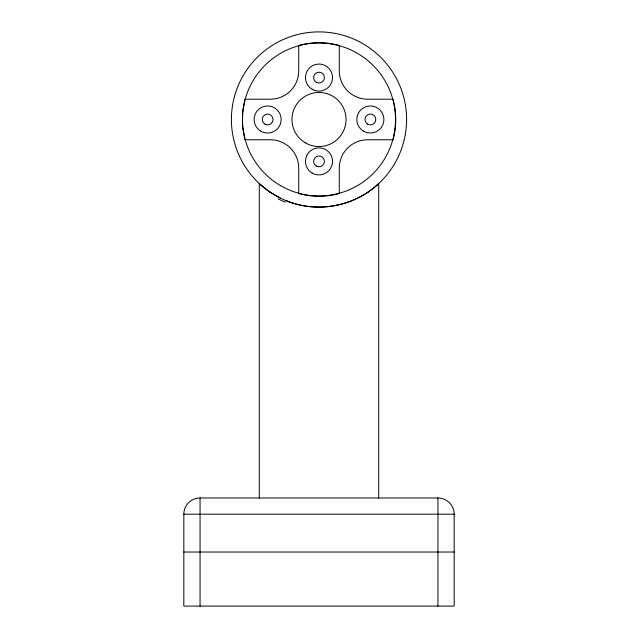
<?xml version="1.0" encoding="UTF-8"?>
<svg xmlns="http://www.w3.org/2000/svg" width="638" height="638" viewBox="0 0 638 638"><rect width="100%" height="100%" fill="white"/><g stroke="black" fill="none" stroke-linecap="round" stroke-linejoin="round"><path stroke-width="0.96" d="M259.283 498.254L259.283 183.569L269.084 191.464L280.425 198.123M378.717 498.254L378.717 183.569C354.864 206.241 317.796 213.411 287.236 201.122M377.911 184.31L376.221 185.81M368.118 192.006L368.916 191.464M362.783 195.356L363.74 194.789M336.473 205.316L337.861 205.021M329.009 206.505L330.532 206.321M200.053 497.967L437.947 497.967A16.221 16.221 0 0 1 454.168 514.188L454.168 606.1L183.832 606.1L183.832 514.188A16.221 16.221 0 0 1 200.053 497.967L200.053 606.1M183.832 514.188L454.168 514.188M183.832 552.029L454.168 552.029M285.784 200.539L286.925 200.994M270.464 192.397L268.957 191.376M262.011 186.009L260.312 184.51M437.947 497.967L437.947 606.1M285.17 202.15A64.35 28.519 4.4 0 1 278.28 198.889M242.536 112.591L242.536 126.388L244.984 139.762L270.337 139.762A28.383 28.383 0 0 1 298.728 168.153L298.728 193.505C311.926 197.126 326.074 197.126 339.272 193.505L339.272 168.153A28.383 28.383 0 0 1 367.663 139.762L393.016 139.762C396.637 126.563 396.637 112.416 393.016 99.217L367.663 99.217A28.383 28.383 0 0 1 339.272 70.826L339.272 45.473C326.074 41.853 311.926 41.853 298.728 45.473L298.728 70.826A28.383 28.383 0 0 1 270.337 99.217L244.984 99.217L242.536 112.591M268.566 191.105A87.589 87.589 0 0 0 406.239 127.361A87.589 87.589 0 0 0 282.195 40.003A87.589 87.589 0 0 0 268.566 191.105M280.744 185.746A76.504 76.504 0 0 0 395.504 119.489A76.504 76.504 0 0 0 280.744 53.233A76.504 76.504 0 0 0 280.744 185.746M316.296 82.27A5.407 5.407 0 0 0 324.407 77.589A5.407 5.407 0 0 0 316.296 72.907A5.407 5.407 0 0 0 316.296 82.27M312.245 89.296A13.518 13.518 0 0 0 332.518 77.589A13.518 13.518 0 0 0 312.245 65.881A13.518 13.518 0 0 0 312.245 89.296M260.878 131.197A13.518 13.518 0 0 0 281.151 119.489A13.518 13.518 0 0 0 260.878 107.782A13.518 13.518 0 0 0 260.878 131.197M305.482 142.904A27.035 27.035 0 0 0 346.035 119.489A27.035 27.035 0 0 0 305.482 96.075A27.035 27.035 0 0 0 305.482 142.904M312.245 173.097A13.518 13.518 0 0 0 332.518 161.39A13.518 13.518 0 0 0 312.245 149.683A13.518 13.518 0 0 0 312.245 173.097M363.604 131.197A13.518 13.518 0 0 0 383.885 119.489A13.518 13.518 0 0 0 363.604 107.782A13.518 13.518 0 0 0 363.604 131.197M264.929 124.171A5.407 5.407 0 0 0 273.04 119.489A5.407 5.407 0 0 0 264.929 114.808A5.407 5.407 0 0 0 264.929 124.171M316.296 166.071A5.407 5.407 0 0 0 324.407 161.39A5.407 5.407 0 0 0 316.296 156.709A5.407 5.407 0 0 0 316.296 166.071M367.663 124.171A5.407 5.407 0 0 0 375.774 119.489A5.407 5.407 0 0 0 367.663 114.808A5.407 5.407 0 0 0 367.663 124.171"/></g></svg>
